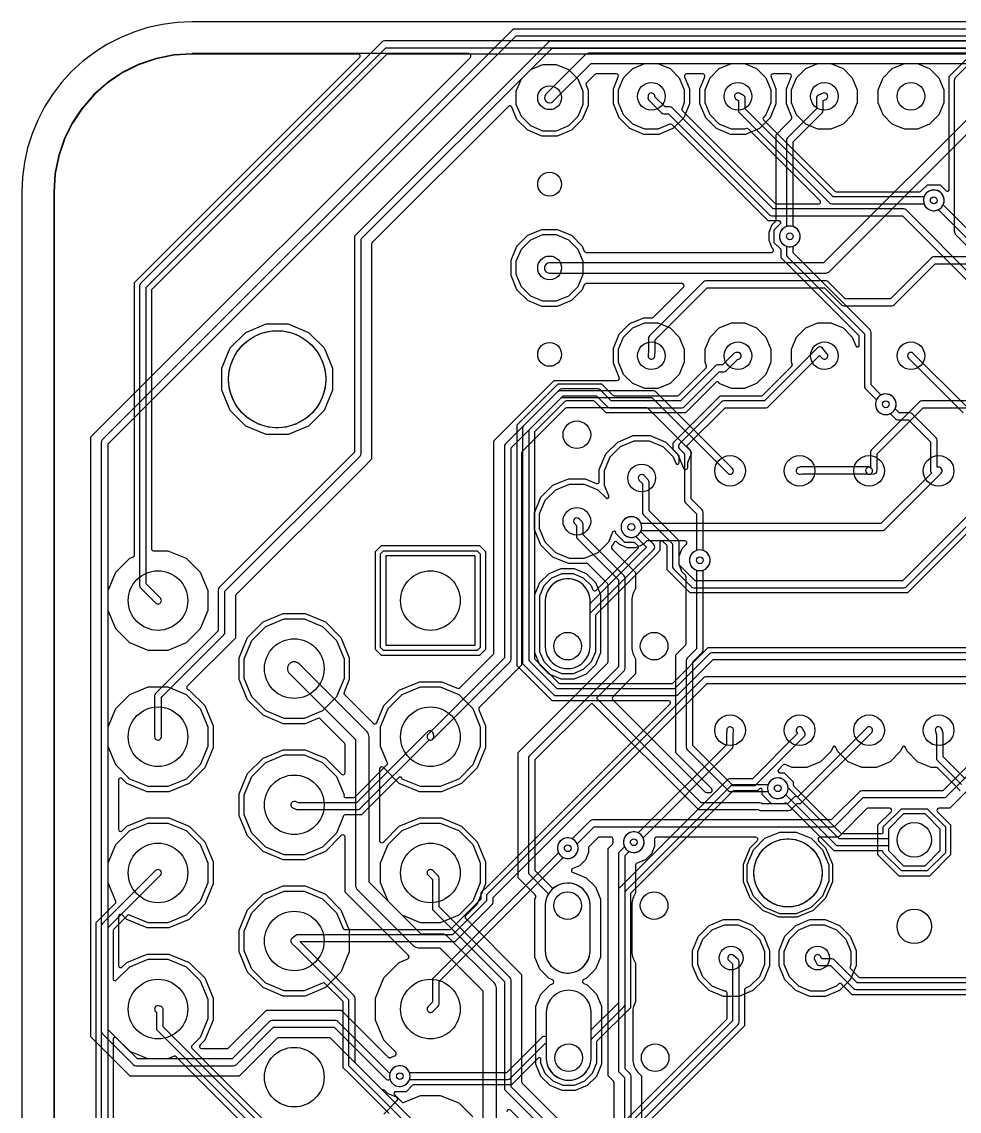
# Model space of a CAD drawing. Header units: millimetres. Extents: x 0 to 70, y 0 to 50.
# Drawn here: x 0 to 27.53, y 18 to 50 of the extents above; entities that cross this region are included whole.
import ezdxf

# ---------------------------------------------------------------- set-up
doc = ezdxf.new("R2010")
doc.units = ezdxf.units.MM

msp = doc.modelspace()

# ---------------------------------------------------------------- linework, layer by layer
at = {"layer": '16_copper'}
for points in [[(28.016, 49.436), (10.653, 49.436, 0.198912), (10.582, 49.407), (3.486, 42.311, 0.198912), (3.457, 42.241), (3.457, 33.445, 0.198912), (3.486, 33.374), (3.805, 33.055), (3.929, 32.93, 1), (4.071, 33.07), (3.948, 33.196, 0.002005), (3.947, 33.196), (3.657, 33.486), (3.657, 42.199), (10.694, 49.236), (27.974, 49.236)], [(27.763, 49.051), (10.745, 49.051, 0.198912), (10.709, 49.036), (3.824, 42.151, 0.198912), (3.81, 42.115), (3.81, 34.516, 0.414214), (3.86, 34.465), (4.291, 34.465), (4.83, 34.242), (5.242, 33.83), (5.465, 33.291), (5.465, 32.709), (5.242, 32.17), (4.83, 31.758), (4.291, 31.535), (3.709, 31.535), (3.17, 31.758), (2.758, 32.17), (2.535, 32.709), (2.535, 33.291), (2.758, 33.83), (3.17, 34.242), (3.273, 34.285, 0.303348), (3.305, 34.332), (3.305, 42.345), (9.924, 48.964, 0.668179), (9.888, 49.051), (5, 49.051, 0.016361), (4.997, 49.051), (4.475, 49.016, 0.032732), (4.468, 49.016), (3.955, 48.914, 0.03274), (3.948, 48.912), (3.453, 48.744, 0.032739), (3.447, 48.741), (2.978, 48.51, 0.032736), (2.972, 48.506), (2.537, 48.216, 0.032733), (2.531, 48.212), (2.138, 47.867, 0.032746), (2.133, 47.862), (1.788, 47.469, 0.032733), (1.784, 47.463), (1.494, 47.028, 0.032736), (1.49, 47.022), (1.259, 46.553, 0.032739), (1.256, 46.547), (1.088, 46.052, 0.03274), (1.086, 46.045), (0.984, 45.532, 0.032732), (0.984, 45.525), (0.949, 45.003, 0.016361), (0.949, 45), (0.949, 5, 0.016361)], [(28.547, 35.767), (26.006, 33.226), (19.63, 33.226), (18.953, 33.902), (18.953, 34.586, 0.198912), (18.939, 34.622), (18.828, 34.732, 0.668179), (18.741, 34.696), (18.741, 34.466), (18.579, 34.304), (16.858, 32.583, 0.198912), (16.843, 32.547), (16.843, 31.498), (16.719, 31.2), (16.49, 30.971), (16.192, 30.847), (15.868, 30.847), (15.57, 30.971), (15.341, 31.2), (15.217, 31.498), (15.217, 33.142), (15.341, 33.441), (15.57, 33.67), (15.868, 33.794), (16.192, 33.794), (16.49, 33.67), (16.719, 33.441), (16.773, 33.311, 0.534512), (16.856, 33.295), (18.096, 34.535, 0.414214), (18.096, 34.607), (18.015, 34.689, 0.198912), (17.979, 34.703), (17.712, 34.703), (17.445, 34.97, 0.953042), (17.348, 35.005), (17.226, 34.711), (16.919, 34.404), (16.517, 34.238), (16.083, 34.238), (15.681, 34.404), (15.374, 34.711), (15.208, 35.113), (15.208, 35.547), (15.374, 35.949), (15.681, 36.256), (16.083, 36.422), (16.517, 36.422), (16.919, 36.256), (17.159, 36.015, 0.820677), (17.242, 36.071), (17.113, 36.383), (17.113, 36.817), (17.279, 37.219), (17.586, 37.526), (17.988, 37.692), (18.422, 37.692), (18.824, 37.526), (19.131, 37.219), (19.208, 37.032, 0.820681), (19.306, 37.052), (19.306, 37.229, 0.198912), (19.291, 37.265), (19.13, 37.426), (19.13, 37.635), (20.511, 39.016), (21.723, 39.016, 0.198912), (21.759, 39.031), (22.616, 39.888, 0.303352), (22.627, 39.944), (22.605, 39.998), (22.605, 40.382), (22.752, 40.737), (23.023, 41.008), (23.378, 41.155), (23.762, 41.155), (24.117, 41.008), (24.388, 40.737), (24.494, 40.481, 0.820681), (24.592, 40.501), (24.592, 40.753, 0.198912), (24.577, 40.789), (22.301, 43.064), (22.301, 43.285, 0.198912), (22.286, 43.321), (22.098, 43.509), (22.098, 43.886), (22.275, 44.063, 0.668179), (22.239, 44.15), (21.92, 44.15), (19.09, 46.98, 0.303346), (19.035, 46.991), (18.682, 46.845), (18.298, 46.845), (17.943, 46.992), (17.672, 47.263), (17.525, 47.618), (17.525, 48.002), (17.672, 48.357), (17.943, 48.628), (18.298, 48.775), (18.682, 48.775), (19.037, 48.628), (19.308, 48.357), (19.455, 48.002), (19.455, 47.618), (19.384, 47.445, 0.303346), (19.395, 47.39), (22.115, 44.67, 0.198912), (22.151, 44.655), (23.407, 44.655, 0.668179), (23.443, 44.742), (21.329, 46.855, 0.303352), (21.274, 46.866), (21.222, 46.845), (20.838, 46.845), (20.483, 46.992), (20.212, 47.263), (20.065, 47.618), (20.065, 48.002), (20.212, 48.357), (20.483, 48.628), (20.838, 48.775), (21.222, 48.775), (21.577, 48.628), (21.848, 48.357), (21.995, 48.002), (21.995, 47.618), (21.848, 47.263), (21.778, 47.193, 0.414226), (21.778, 47.121), (23.877, 45.022, 0.198912), (23.913, 45.007), (26.369, 45.007, 0.198912), (26.405, 45.022), (26.594, 45.21), (26.971, 45.21), (27.146, 45.036, 0.668179), (27.232, 45.072), (27.232, 48.397), (27.799, 48.964, 0.668179)], [(28.082, 49.031), (27.429, 48.378, 0.198912), (27.385, 48.272), (27.385, 43.845, 0.198912), (27.429, 43.739), (30.932, 40.236)], [(28.06, 42.385), (25.972, 44.473, 0.198912), (25.901, 44.502), (22.066, 44.502), (19.1, 47.469, 0.198912), (19.03, 47.498), (18.895, 47.498), (18.594, 47.799), (18.588, 47.828), (18.581, 47.852, 0.722101), (18.392, 47.831), (18.39, 47.806, 0.323062), (18.43, 47.679), (18.783, 47.327, 0.198912), (18.853, 47.298), (18.988, 47.298), (21.954, 44.332, 0.198912), (22.025, 44.302), (25.86, 44.302), (27.919, 42.244)], [(10.786, 17.93), (9.601, 19.115), (9.439, 19.277), (9.439, 21.195, 0.198912), (9.424, 21.231), (8.899, 21.755, 0.34767), (8.832, 21.759), (8.291, 21.535), (7.709, 21.535), (7.17, 21.758), (6.758, 22.17), (6.535, 22.709), (6.535, 23.291), (6.758, 23.83), (7.17, 24.242), (7.709, 24.465), (8.291, 24.465), (8.83, 24.242), (9.242, 23.83), (9.434, 23.366, 0.303348), (9.481, 23.335), (12.561, 23.335, 0.198912), (12.597, 23.349), (13.476, 24.229, 0.198912), (13.491, 24.265), (13.491, 24.42), (13.654, 24.583), (19.038, 29.967, 0.668179), (19.002, 30.054), (15.577, 30.054), (14.548, 31.083), (14.548, 38.164), (15.753, 39.369), (17.02, 39.369), (17.357, 39.031, 0.198912), (17.393, 39.016), (19.256, 39.016, 0.198912), (19.292, 39.031), (20.098, 39.837, 0.303352), (20.109, 39.892), (20.065, 39.998), (20.065, 40.382), (20.212, 40.737), (20.483, 41.008), (20.838, 41.155), (21.222, 41.155), (21.577, 41.008), (21.848, 40.737), (21.995, 40.382), (21.995, 39.998), (21.848, 39.643), (21.577, 39.372), (21.222, 39.225), (20.838, 39.225), (20.483, 39.372, 0.649523), (20.379, 39.404), (19.649, 38.674), (19.487, 38.512), (17.163, 38.512), (16.826, 38.849, 0.198912), (16.79, 38.864), (15.984, 38.864, 0.198912), (15.948, 38.849), (15.068, 37.97, 0.198912), (15.053, 37.934), (15.053, 31.313, 0.198912), (15.068, 31.277), (15.771, 30.574, 0.198912), (15.807, 30.559), (19.08, 30.559, 0.198912), (19.116, 30.574), (20.158, 31.616), (30.774, 31.616, 0.198912)], [(30.901, 31.464), (20.263, 31.464, 0.198912), (20.192, 31.434), (19.164, 30.406), (15.723, 30.406), (14.901, 31.229), (14.901, 38.018), (15.899, 39.016), (16.874, 39.016), (17.197, 38.693, 0.198912), (17.268, 38.664), (19.382, 38.664, 0.198912), (19.453, 38.693), (20.481, 39.721), (20.615, 39.721, 0.198912), (20.686, 39.75), (21.019, 40.084), (21.055, 40.093), (21.079, 40.103, 0.821886), (21.018, 40.289), (21.005, 40.287, 0.28194), (20.897, 40.244), (20.574, 39.921), (20.439, 39.921, 0.198912), (20.368, 39.892), (19.341, 38.864), (17.309, 38.864), (16.986, 39.187, 0.198912), (16.915, 39.216), (15.858, 39.216, 0.198912), (15.787, 39.187), (14.73, 38.13, 0.198912), (14.701, 38.059), (14.701, 31.187, 0.198912), (14.73, 31.117), (15.611, 30.236, 0.198912), (15.682, 30.206), (19.206, 30.206), (19.213, 30.207, 0.180079), (19.277, 30.236), (20.304, 31.264), (30.901, 31.264, 0.951018)], [(29.56, 38.864), (26.43, 38.864, 0.198912), (26.359, 38.835), (24.95, 37.425, 0.198912), (24.92, 37.354), (24.92, 36.915, 0.914123), (24.832, 36.724), (24.855, 36.714, 0.097758), (24.894, 36.711), (25.032, 36.726, 0.381187), (25.12, 36.826), (25.12, 37.313), (26.471, 38.664), (29.602, 38.664, 0.198912)], [(28.944, 36.662), (25.86, 33.578), (19.776, 33.578), (19.306, 34.048), (19.306, 34.711, 0.198912), (19.277, 34.782), (18.425, 35.634), (18.425, 36.473, 0.191754), (18.397, 36.542), (18.278, 36.669, 1), (18.132, 36.531), (18.225, 36.434), (18.225, 35.592, 0.198912), (18.254, 35.522), (19.106, 34.67), (19.106, 34.007, 0.198912), (19.135, 33.936), (19.664, 33.407, 0.198912), (19.734, 33.378), (25.901, 33.378), (25.909, 33.379, 0.180079), (25.972, 33.407), (29.144, 36.579, 0.358853)], [(31.716, 30.759), (20.087, 30.759, 0.198912), (20.016, 30.73), (13.673, 24.386, 0.198912), (13.644, 24.316), (13.644, 24.181), (12.645, 23.182), (8.105, 23.182, 0.167355), (8.044, 23.161), (7.938, 23.079, 0.467449), (7.933, 22.925), (8.037, 22.833), (9.591, 21.279), (9.591, 19.382, 0.198912), (9.62, 19.311), (11.89, 17.042)], [(12.052, 17.162), (9.791, 19.423), (9.791, 21.32, 0.198912), (9.762, 21.391), (8.176, 22.977), (8.175, 22.978), (8.172, 22.981), (8.17, 22.982), (12.686, 22.982, 0.198912), (12.757, 23.011), (13.814, 24.069, 0.198912), (13.844, 24.139), (13.844, 24.274), (20.128, 30.559), (31.675, 30.559)], [(27.705, 27.763), (27.059, 28.41), (27.059, 29.073, 0.072559), (27.054, 29.102), (27.02, 29.219, 1), (26.828, 29.161), (26.859, 29.058), (26.859, 28.368, 0.198912), (26.888, 28.297), (27.593, 27.593, 0.198912)], [(27.559, 27.411), (27.396, 27.574), (26.887, 28.083, 0.198912), (26.851, 28.098), (26.706, 28.098), (26.305, 28.264), (25.998, 28.571), (25.95, 28.687, 0.668182), (25.856, 28.687), (25.808, 28.571), (25.501, 28.264), (25.1, 28.098), (24.665, 28.098), (24.264, 28.264), (23.957, 28.571), (23.909, 28.687, 0.668182), (23.815, 28.687), (23.767, 28.571), (23.46, 28.264), (23.058, 28.098), (22.624, 28.098), (22.418, 28.183, 0.303346), (22.362, 28.172), (22.219, 28.03, 0.668179), (22.255, 27.943), (22.39, 27.943), (22.657, 27.676), (22.657, 27.586, 0.198912), (22.672, 27.55), (24.053, 26.169, 0.198912), (24.089, 26.154), (25.245, 26.154, 0.414214), (25.296, 26.205), (25.296, 26.349), (25.831, 26.884), (26.589, 26.884), (27.124, 26.349), (27.124, 25.591), (26.589, 25.056), (25.831, 25.056), (25.296, 25.591, 0.454658), (25.245, 25.649), (23.859, 25.649), (22.469, 27.039, 0.177438), (22.437, 27.053), (22.432, 27.053, 0.172331), (22.39, 27.032), (22.012, 27.032), (21.746, 27.298), (21.746, 27.433, 0.668194), (21.659, 27.469), (21.601, 27.411), (20.917, 27.411, 0.198912), (20.881, 27.396), (17.887, 24.402, 0.198912), (17.872, 24.366), (17.872, 21.039), (16.888, 20.055, 0.198912), (16.873, 20.019), (16.873, 19.408), (16.749, 19.11), (16.52, 18.881), (16.222, 18.757), (15.898, 18.757), (15.6, 18.881), (15.371, 19.11), (15.247, 19.408), (15.247, 19.525, 0.668179), (15.16, 19.561), (14.377, 18.777), (11.514, 18.777, 0.198912), (11.478, 18.762), (11.289, 18.574), (10.979, 18.574, 0.668179), (10.943, 18.487), (11.159, 18.271, 0.303346), (11.214, 18.26), (11.709, 18.465), (12.291, 18.465), (12.83, 18.242), (13.242, 17.83)], [(2.183, 13.021), (2.183, 23.54), (2.75, 24.107, 0.303346), (2.761, 24.163), (2.535, 24.709), (2.535, 25.291), (2.758, 25.83), (3.17, 26.242), (3.709, 26.465), (4.291, 26.465), (4.83, 26.242), (5.242, 25.83), (5.465, 25.291), (5.465, 24.709), (5.242, 24.17), (4.83, 23.758), (4.291, 23.535), (3.709, 23.535), (3.163, 23.761, 0.303346), (3.107, 23.75), (2.702, 23.345, 0.198912), (2.687, 23.31), (2.687, 21.882, 0.668179), (2.774, 21.846), (3.17, 22.242), (3.709, 22.465), (4.291, 22.465), (4.83, 22.242), (5.242, 21.83), (5.465, 21.291), (5.465, 20.709), (5.242, 20.17), (4.996, 19.924, 0.414214), (4.996, 19.853), (9.428, 15.42, 0.198912)], [(50.995, 2.52), (13.182, 2.52), (2.535, 13.167), (2.535, 23.394), (4.071, 24.929, 1), (3.929, 25.071), (2.364, 23.506, 0.198912), (2.335, 23.435), (2.335, 13.125, 0.198912), (2.364, 13.055), (13.07, 2.349, 0.198912), (13.141, 2.32), (51.036, 2.32)], [(15.416, 15.42), (20.701, 20.705, 0.198912), (20.715, 20.741), (20.715, 21.471, 0.269677), (20.69, 21.515), (20.685, 21.517, 0.182561), (20.635, 21.522), (20.276, 21.671), (20.001, 21.946), (19.852, 22.305), (19.852, 22.695), (20.001, 23.054), (20.276, 23.329), (20.635, 23.478), (21.025, 23.478), (21.384, 23.329), (21.659, 23.054), (21.808, 22.695), (21.808, 22.305), (21.659, 21.946), (21.384, 21.671), (21.252, 21.616, 0.303348), (21.22, 21.569), (21.22, 20.511), (17.11, 16.4, 0.886162)], [(39.872, 21.42), (24.387, 21.42), (24.066, 21.741, 0.414214), (23.994, 21.741), (23.924, 21.671), (23.565, 21.522), (23.175, 21.522), (22.816, 21.671), (22.541, 21.946), (22.392, 22.305), (22.392, 22.695), (22.541, 23.054), (22.816, 23.329), (23.175, 23.478), (23.565, 23.478), (23.924, 23.329), (24.199, 23.054), (24.348, 22.695), (24.348, 22.305), (24.322, 22.243, 0.303346), (24.333, 22.188), (24.581, 21.94, 0.198912), (24.617, 21.925), (40.102, 21.925)], [(39.997, 21.773), (24.533, 21.773), (23.858, 22.448, 0.198912), (23.787, 22.477), (23.495, 22.477), (23.458, 22.547, 1), (23.282, 22.453), (23.346, 22.331, 0.278333), (23.435, 22.277), (23.746, 22.277), (24.421, 21.602, 0.198912), (24.492, 21.573), (39.956, 21.573)], [(9.234, 14.901), (4.533, 19.601, 0.303346), (4.478, 19.612), (4.291, 19.535), (3.709, 19.535), (3.17, 19.758), (2.774, 20.154, 0.668179), (2.687, 20.118), (2.687, 13.251, 0.198912)]]:
    msp.add_lwpolyline(points, format="xyb", dxfattribs=at)
for points in [[(15.305, 46.792), (14.946, 46.941), (14.671, 47.216), (14.522, 47.575), (14.522, 47.965), (14.671, 48.324), (14.946, 48.599), (15.305, 48.748), (15.695, 48.748), (16.054, 48.599), (16.329, 48.324), (16.478, 47.965), (16.478, 47.575), (16.329, 47.216), (16.054, 46.941), (15.695, 46.792)], [(23.378, 46.845), (23.023, 46.992), (22.752, 47.263), (22.605, 47.618), (22.605, 48.002), (22.752, 48.357), (23.023, 48.628), (23.378, 48.775), (23.762, 48.775), (24.117, 48.628), (24.388, 48.357), (24.535, 48.002), (24.535, 47.618), (24.388, 47.263), (24.117, 46.992), (23.762, 46.845)], [(25.918, 46.845), (25.563, 46.992), (25.292, 47.263), (25.145, 47.618), (25.145, 48.002), (25.292, 48.357), (25.563, 48.628), (25.918, 48.775), (26.302, 48.775), (26.657, 48.628), (26.928, 48.357), (27.075, 48.002), (27.075, 47.618), (26.928, 47.263), (26.657, 46.992), (26.302, 46.845)], [(15.305, 41.792), (14.946, 41.941), (14.671, 42.216), (14.522, 42.575), (14.522, 42.965), (14.671, 43.324), (14.946, 43.599), (15.305, 43.748), (15.695, 43.748), (16.054, 43.599), (16.329, 43.324), (16.478, 42.965), (16.478, 42.575), (16.329, 42.216), (16.054, 41.941), (15.695, 41.792)], [(7.177, 37.875), (6.58, 38.122), (6.122, 38.58), (5.875, 39.177), (5.875, 39.823), (6.122, 40.42), (6.58, 40.878), (7.177, 41.125), (7.823, 41.125), (8.42, 40.878), (8.878, 40.42), (9.125, 39.823), (9.125, 39.177), (8.878, 38.58), (8.42, 38.122), (7.823, 37.875)], [(18.298, 39.225), (17.943, 39.372), (17.672, 39.643), (17.525, 39.998), (17.525, 40.382), (17.672, 40.737), (17.943, 41.008), (18.298, 41.155), (18.682, 41.155), (19.037, 41.008), (19.308, 40.737), (19.455, 40.382), (19.455, 39.998), (19.308, 39.643), (19.037, 39.372), (18.682, 39.225)], [(10.624, 31.535), (10.535, 31.624), (10.535, 34.376), (10.624, 34.465), (13.376, 34.465), (13.465, 34.376), (13.465, 31.624), (13.376, 31.535)], [(13.312, 34.312), (10.688, 34.312), (10.688, 31.688), (13.312, 31.688)], [(7.709, 29.535), (7.17, 29.758), (6.758, 30.17), (6.535, 30.709), (6.535, 31.291), (6.758, 31.83), (7.17, 32.242), (7.709, 32.465), (8.291, 32.465), (8.83, 32.242), (9.242, 31.83), (9.465, 31.291), (9.465, 30.709), (9.242, 30.17), (8.83, 29.758), (8.291, 29.535)], [(3.709, 27.535), (3.17, 27.758), (2.758, 28.17), (2.535, 28.709), (2.535, 29.291), (2.758, 29.83), (3.17, 30.242), (3.709, 30.465), (4.291, 30.465), (4.83, 30.242), (5.242, 29.83), (5.465, 29.291), (5.465, 28.709), (5.242, 28.17), (4.83, 27.758), (4.291, 27.535)], [(11.709, 23.535), (11.17, 23.758), (10.758, 24.17), (10.535, 24.709), (10.535, 25.291), (10.758, 25.83), (11.17, 26.242), (11.709, 26.465), (12.291, 26.465), (12.83, 26.242), (13.242, 25.83), (13.465, 25.291), (13.465, 24.709), (13.242, 24.17), (12.83, 23.758), (12.291, 23.535)], [(22.261, 23.8), (21.82, 23.983), (21.483, 24.32), (21.3, 24.761), (21.3, 25.239), (21.483, 25.68), (21.82, 26.017), (22.261, 26.2), (22.739, 26.2), (23.18, 26.017), (23.517, 25.68), (23.7, 25.239), (23.7, 24.761), (23.517, 24.32), (23.18, 23.983), (22.739, 23.8)]]:
    msp.add_lwpolyline(points, close=True, dxfattribs=at)
for points in [[(26.853, 44.459, 1), (26.711, 45.051), (26.666, 45.036, 0.213686), (26.496, 44.855), (23.828, 44.855), (21.244, 47.439), (21.244, 47.75, 0.27883), (21.19, 47.839), (21.076, 47.899, 1), (20.984, 47.721), (21.044, 47.69), (21.044, 47.398, 0.198912), (21.073, 47.327), (23.716, 44.684, 0.198912), (23.787, 44.655), (26.496, 44.655), (26.501, 44.638), (26.523, 44.596), (26.551, 44.557), (26.585, 44.524), (26.623, 44.495), (26.666, 44.474), (26.711, 44.459), (26.759, 44.452), (26.806, 44.452)], [(25.444, 38.468, 1), (25.302, 39.06), (25.256, 39.045), (25.241, 39.037), (24.944, 39.334), (24.944, 40.878, 0.198912), (24.915, 40.949), (22.654, 43.21), (22.654, 43.411, 0.951018), (22.483, 43.993), (22.437, 43.979, 0.688872), (22.454, 43.411), (22.454, 43.169, 0.198912), (22.483, 43.098), (24.744, 40.837), (24.744, 39.293, 0.198912), (24.773, 39.222), (25.1, 38.896), (25.092, 38.88), (25.077, 38.835), (25.07, 38.788), (25.07, 38.74), (25.077, 38.693), (25.092, 38.648), (25.113, 38.605), (25.142, 38.566), (25.175, 38.533), (25.214, 38.505), (25.256, 38.483), (25.302, 38.468), (25.349, 38.461), (25.397, 38.461)], [(19.982, 33.887, 0.748417), (20.011, 34.469), (20.011, 35.592, 0.198912), (19.981, 35.663), (19.658, 35.986), (19.658, 37.354, 0.198912), (19.629, 37.425), (19.523, 37.531), (20.657, 38.664), (21.849, 38.664, 0.198912), (21.92, 38.693), (23.429, 40.202), (23.494, 40.125, 1), (23.646, 40.255), (23.511, 40.414, 0.438574), (23.364, 40.421), (21.807, 38.864), (20.615, 38.864, 0.198912), (20.545, 38.835), (19.311, 37.601, 0.414214), (19.311, 37.46), (19.458, 37.313), (19.458, 35.945, 0.198912), (19.487, 35.874), (19.811, 35.551), (19.811, 34.469), (19.794, 34.464), (19.752, 34.442), (19.713, 34.414), (19.679, 34.38), (19.651, 34.342), (19.63, 34.299), (19.615, 34.254), (19.607, 34.207), (19.607, 34.159), (19.615, 34.112), (19.63, 34.066), (19.651, 34.024), (19.679, 33.985), (19.713, 33.952), (19.752, 33.923), (19.794, 33.902), (19.84, 33.887), (19.887, 33.88), (19.934, 33.88)], [(16.127, 31.006, 0.357805), (16.69, 31.628), (16.69, 32.631), (18.56, 34.5, 0.414214), (18.56, 34.642), (18.174, 35.027, 0.951017), (17.642, 35.318), (17.62, 35.275, 0.688871), (18.033, 34.886), (18.348, 34.571), (16.69, 32.914, 0.977317), (15.376, 33.078), (15.37, 33.013), (15.37, 31.628), (15.376, 31.563), (15.389, 31.499), (15.407, 31.437), (15.432, 31.377), (15.463, 31.32), (15.499, 31.266), (15.54, 31.216), (15.586, 31.17), (15.636, 31.129), (15.69, 31.093), (15.747, 31.062), (15.807, 31.037), (15.869, 31.019), (15.933, 31.006), (15.998, 31), (16.062, 31)], [(7.709, 25.535), (7.17, 25.758), (6.758, 26.17), (6.535, 26.709), (6.535, 27.291), (6.758, 27.83), (7.17, 28.242), (7.709, 28.465), (8.291, 28.465), (8.83, 28.242), (9.242, 27.83), (9.465, 27.291, 0.578603), (9.516, 27.211), (9.742, 27.211, 0.198912), (9.778, 27.226), (10.723, 28.172, 0.303346), (10.735, 28.227), (10.535, 28.709), (10.535, 29.291), (10.758, 29.83), (11.17, 30.242), (11.709, 30.465), (12.291, 30.465), (12.83, 30.242), (13.242, 29.83), (13.465, 29.291), (13.465, 28.709), (13.242, 28.17), (12.83, 27.758), (12.291, 27.535), (11.709, 27.535), (11.17, 27.758, 0.67525), (11.061, 27.795), (9.972, 26.706), (9.498, 26.706, 0.303348), (9.451, 26.675), (9.242, 26.17), (8.83, 25.758), (8.291, 25.535)], [(9.874, 26.86, 0.180079), (9.938, 26.888), (11.959, 28.909, 0.626519), (12.097, 29.024), (12.079, 29.097, 0.582324), (11.911, 29.144), (9.826, 27.059), (8.124, 27.059), (8.037, 27.093, 1), (7.963, 26.907), (8.069, 26.866, 0.094003), (8.105, 26.859), (9.867, 26.859)], [(11.172, 18.734, 0.255116), (11.387, 18.93), (14.272, 18.93, 0.198912), (14.343, 18.959), (15.371, 19.987), (15.4, 19.987), (15.4, 19.538, 0.952079), (16.72, 19.538), (16.72, 20.103), (17.691, 21.073, 0.198912), (17.72, 21.144), (17.72, 24.45), (20.833, 27.563), (21.496, 27.563, 0.198912), (21.567, 27.593), (22.977, 29.002, 0.334428), (22.993, 29.121), (22.929, 29.238, 1), (22.754, 29.142), (22.782, 29.09), (21.455, 27.763), (20.792, 27.763, 0.198912), (20.721, 27.734), (17.549, 24.563, 0.198912), (17.52, 24.492), (17.52, 21.185), (16.72, 20.386), (16.72, 20.923, 0.952079), (15.4, 20.923), (15.4, 20.187, 0.364311), (15.259, 20.158), (14.231, 19.13), (11.387, 19.13), (11.382, 19.146), (11.36, 19.189), (11.332, 19.227), (11.298, 19.261), (11.26, 19.289), (11.217, 19.311), (11.172, 19.325), (11.124, 19.333), (11.077, 19.333), (11.03, 19.325), (10.984, 19.311), (10.942, 19.289), (10.903, 19.261), (10.869, 19.227), (10.841, 19.189), (10.82, 19.146), (10.805, 19.101), (10.797, 19.053), (10.797, 19.006), (10.805, 18.959), (10.82, 18.913), (10.841, 18.871), (10.869, 18.832), (10.903, 18.798), (10.942, 18.77), (10.984, 18.749), (11.03, 18.734), (11.077, 18.726), (11.124, 18.726)], [(18.043, 25.606, 0.478302), (18.246, 26.033), (20.862, 28.65, 0.198912), (20.892, 28.721), (20.892, 29.069), (20.9, 29.183, 1), (20.7, 29.197), (20.692, 29.08, 0.017923), (20.692, 29.073), (20.692, 28.762), (18.104, 26.175), (18.089, 26.182), (18.043, 26.197), (17.996, 26.205), (17.949, 26.205), (17.901, 26.197), (17.856, 26.182), (17.813, 26.161), (17.775, 26.133), (17.741, 26.099), (17.713, 26.06), (17.691, 26.018), (17.677, 25.972), (17.669, 25.925), (17.669, 25.878), (17.677, 25.83), (17.691, 25.785), (17.713, 25.742), (17.741, 25.704), (17.775, 25.67), (17.813, 25.642), (17.856, 25.62), (17.901, 25.606), (17.949, 25.598), (17.996, 25.598)], [(26.972, 25.654), (26.972, 26.286), (26.526, 26.732), (25.894, 26.732), (25.448, 26.286), (25.448, 26.001), (24.005, 26.001), (22.504, 27.502, 0.938876), (21.898, 27.511), (21.898, 27.463, 0.669057), (22.433, 27.29), (23.892, 25.831, 0.198912), (23.963, 25.801), (25.448, 25.801), (25.448, 25.654), (25.894, 25.208), (26.526, 25.208)], [(12.014, 20.901, 0.161366), (12.071, 20.929), (12.229, 21.087, 0.198912), (12.258, 21.158), (12.258, 21.807), (15.902, 25.452, 0.951017), (16.193, 25.985), (16.151, 26.006, 0.688871), (15.761, 25.593), (12.087, 21.92, 0.198912), (12.058, 21.849), (12.058, 21.199), (11.929, 21.071), (11.914, 21.051), (11.904, 21.028), (11.9, 21.003), (11.902, 20.979), (11.911, 20.955), (11.925, 20.934), (11.943, 20.918), (11.965, 20.906), (11.99, 20.901)], [(16.127, 22.065, 0.357805), (16.69, 22.687), (16.69, 24.072, 0.952079), (15.37, 24.072), (15.37, 22.687), (15.376, 22.622), (15.389, 22.559), (15.407, 22.496), (15.432, 22.437), (15.463, 22.379), (15.499, 22.325), (15.54, 22.275), (15.586, 22.229), (15.636, 22.188), (15.69, 22.152), (15.747, 22.121), (15.807, 22.097), (15.869, 22.078), (15.933, 22.065), (15.998, 22.059), (16.062, 22.059)], [(15.513, 15.054, 0.180079), (15.576, 15.082), (21.039, 20.545, 0.198912), (21.068, 20.615), (21.068, 22.377, 0.214116), (21.034, 22.452), (20.896, 22.575, 1), (20.764, 22.425), (20.868, 22.333), (20.868, 20.657), (15.464, 15.253), (9.38, 15.253), (4.153, 20.481), (4.153, 20.968, 0.415188), (4.052, 21.085), (4.029, 21.096, 0.722107), (3.919, 20.941), (3.936, 20.923, 0.035324), (3.953, 20.912), (3.953, 20.439, 0.198912), (3.982, 20.368), (9.268, 15.082, 0.198912), (9.339, 15.053), (15.506, 15.053)]]:
    msp.add_lwpolyline(points, format="xyb", close=True, dxfattribs=at)
at = {"layer": '1_copper'}
for points in [[(35.416, 49.788), (14.479, 49.788, 0.198912), (14.408, 49.759), (2.364, 37.716, 0.198912), (2.335, 37.645), (2.335, 20.352, 0.198912), (2.364, 20.281), (3.281, 19.364, 0.198912), (3.352, 19.335), (6.22, 19.335, 0.198912), (6.291, 19.364), (7.391, 20.465), (9.171, 20.465), (10.677, 18.959, 0.356378), (10.814, 18.93), (10.82, 18.913), (10.841, 18.871), (10.869, 18.832), (10.903, 18.798), (10.942, 18.77), (10.984, 18.749), (11.03, 18.734), (11.077, 18.726), (11.124, 18.726), (11.172, 18.734, 1), (11.03, 19.325), (10.984, 19.311, 0.198914), (10.82, 19.146), (10.814, 19.13), (10.79, 19.13), (9.284, 20.636, 0.198912), (9.213, 20.665), (7.35, 20.665, 0.198912), (7.279, 20.636), (6.179, 19.535), (3.393, 19.535), (2.535, 20.393), (2.535, 37.603), (14.52, 49.588), (35.375, 49.588)], [(33.719, 49.428), (15.533, 49.428, 0.198912), (15.463, 49.398), (9.796, 43.732, 0.198912), (9.767, 43.662), (9.767, 37.358), (5.796, 33.387, 0.198912), (5.767, 33.316), (5.767, 32.108), (3.929, 30.271, 0.198912), (3.9, 30.2), (3.9, 29), (3.903, 28.975), (3.912, 28.952), (3.927, 28.932), (3.946, 28.916), (3.969, 28.905), (3.993, 28.9), (4.018, 28.902, 0.362324), (4.1, 29), (4.1, 30.159), (5.938, 31.996, 0.198912), (5.967, 32.067), (5.967, 33.275), (9.938, 37.245, 0.198912), (9.967, 37.316), (9.967, 43.62), (15.575, 49.228), (33.677, 49.228)], [(10.629, 17.916), (11.026, 18.313, 0.55453), (10.98, 18.422), (10.756, 18.514), (10.664, 18.606, 0.198912), (10.619, 18.625), (10.581, 18.625), (9.064, 20.142, 0.198912), (9.019, 20.16), (7.544, 20.16, 0.198912), (7.499, 20.142), (6.388, 19.03), (3.184, 19.03), (2.03, 20.184), (2.03, 37.813), (13.173, 48.955, 0.668179), (13.128, 49.064), (5, 49.064, 0.016364), (4.996, 49.063), (4.474, 49.029, 0.032732), (4.466, 49.028), (3.952, 48.926, 0.032743), (3.944, 48.924), (3.449, 48.756, 0.032733), (3.441, 48.752), (2.972, 48.521, 0.032739), (2.965, 48.517), (2.53, 48.226, 0.032739), (2.523, 48.221), (2.13, 47.876, 0.032729), (2.124, 47.87), (1.779, 47.477, 0.032739), (1.774, 47.47), (1.483, 47.035, 0.032739), (1.479, 47.028), (1.248, 46.559, 0.032733), (1.244, 46.551), (1.076, 46.056, 0.032743), (1.074, 46.048), (0.972, 45.534, 0.032732), (0.971, 45.526), (0.937, 45.004, 0.016364), (0.936, 45), (0.936, 5, 0.016364)], [(32.839, 43.093), (26.782, 43.093, 0.198912), (26.712, 43.064), (25.508, 41.859), (24.181, 41.859), (23.682, 42.359, 0.198912), (23.611, 42.388), (20.087, 42.388, 0.198912), (20.016, 42.359), (18.43, 40.773, 0.198912), (18.401, 40.702), (18.401, 40.353), (18.39, 40.197), (18.392, 40.172), (18.399, 40.148), (18.412, 40.127), (18.43, 40.11), (18.452, 40.097), (18.476, 40.091), (18.501, 40.091), (18.525, 40.096, 0.293052), (18.59, 40.183), (18.601, 40.343, 0.017187), (18.601, 40.35), (18.601, 40.661), (20.128, 42.188), (23.569, 42.188), (24.069, 41.689, 0.198912), (24.139, 41.659), (25.549, 41.659, 0.198912), (25.62, 41.689), (26.824, 42.893), (32.839, 42.893, 0.951018)], [(27.754, 38.688), (26.181, 40.261, 1), (26.039, 40.119), (27.641, 38.517, 0.198912)], [(17.391, 16.487), (17.391, 18.836, 0.198912), (17.373, 18.881), (17.215, 19.038), (17.215, 25.717), (17.346, 25.847, 0.198912), (17.364, 25.892), (17.364, 25.989, 0.414214), (17.301, 26.052), (16.96, 26.052, 0.198912), (16.915, 26.034), (16.661, 25.779, 0.198912), (16.642, 25.734), (16.642, 25.604), (16.55, 25.381), (16.379, 25.21), (16.18, 25.127, 0.077949), (16.158, 25.111), (16.153, 25.106, 0.346683), (16.156, 25.027), (16.161, 25.023, 0.206178), (16.222, 25.005), (16.577, 24.858), (16.848, 24.587), (16.995, 24.232), (16.995, 22.527), (16.848, 22.172), (16.577, 21.901), (16.502, 21.87, 0.66818), (16.502, 21.753), (16.607, 21.709), (16.878, 21.438), (17.025, 21.083), (17.025, 19.378), (16.878, 19.023), (16.607, 18.752), (16.252, 18.605), (15.868, 18.605), (15.513, 18.752), (15.242, 19.023), (15.095, 19.378), (15.095, 21.083), (15.242, 21.438), (15.513, 21.709), (15.588, 21.74, 0.66818), (15.588, 21.857), (15.483, 21.901), (15.212, 22.172), (15.065, 22.527), (15.065, 24.232, 0.513539), (15.072, 24.353), (14.828, 24.597), (14.828, 24.597), (14.572, 24.853), (14.572, 28.536), (17.197, 31.16, 0.198912), (17.215, 31.205), (17.215, 33.46, 0.198912), (17.197, 33.505), (16.626, 34.076, 0.278023), (16.548, 34.085), (16.052, 34.085), (15.595, 34.275), (15.245, 34.625), (15.055, 35.082), (15.055, 35.578), (15.245, 36.035), (15.595, 36.385), (16.052, 36.575), (16.548, 36.575), (16.873, 36.44, 0.534511), (16.96, 36.499), (16.96, 36.848), (17.15, 37.305), (17.5, 37.655), (17.957, 37.845), (18.453, 37.845), (18.91, 37.655), (19.26, 37.305), (19.433, 36.887, 0.820679), (19.555, 36.911), (19.555, 37.058), (19.664, 37.319, 0.303346), (19.65, 37.388), (18.399, 38.639, 0.198912), (18.354, 38.657), (16, 38.657, 0.198912), (15.955, 38.639), (14.696, 37.379, 0.198912), (14.677, 37.334), (14.677, 31.105), (13.436, 29.863, 0.303346), (13.422, 29.794), (13.617, 29.322), (13.617, 28.678), (13.371, 28.084), (12.916, 27.629), (12.322, 27.383), (11.678, 27.383), (11.084, 27.629), (10.629, 28.084, 0.656415), (10.505, 28.064), (10.505, 25.936, 0.656415), (10.629, 25.916), (11.084, 26.371), (11.678, 26.617), (12.322, 26.617), (12.916, 26.371), (13.371, 25.916), (13.617, 25.322), (13.617, 24.678), (13.371, 24.084), (13.035, 23.748, 0.414438), (13.035, 23.658), (14.677, 22.016), (14.677, 18.871, 0.198912), (14.696, 18.826), (17.037, 16.485, 0.198912)], [(13.936, 14.357), (13.936, 21.619, 0.198912), (13.877, 21.76), (12.496, 23.141, 0.198912), (12.355, 23.2), (11.728, 23.2), (10.2, 24.728), (10.2, 29, 0.198912), (10.141, 29.141), (8.141, 31.141, 1), (7.859, 30.859), (9.8, 28.917), (9.8, 24.645, 0.198912), (9.859, 24.504), (11.504, 22.859, 0.198912), (11.645, 22.8), (12.272, 22.8), (13.536, 21.536), (13.536, 14.274, 0.198912)], [(28.894, 29.261), (27.045, 27.411), (24.668, 27.411, 0.198912), (24.597, 27.382), (23.773, 26.557), (16.766, 26.557, 0.198912), (16.695, 26.528), (16.166, 25.998), (16.151, 26.006), (16.105, 26.021), (16.058, 26.028), (16.01, 26.028), (15.963, 26.021), (15.918, 26.006), (15.875, 25.985), (15.837, 25.956), (15.803, 25.923), (15.775, 25.884), (15.753, 25.842), (15.738, 25.796), (15.731, 25.749), (15.731, 25.701), (15.738, 25.654), (15.753, 25.609), (15.775, 25.566), (15.803, 25.528), (15.837, 25.494), (15.875, 25.466), (15.918, 25.444), (15.963, 25.429), (16.01, 25.422), (16.058, 25.422), (16.105, 25.429, 0.478302), (16.307, 25.857), (16.807, 26.357), (23.814, 26.357, 0.198912), (23.885, 26.386), (24.709, 27.211), (27.086, 27.211, 0.198912), (27.157, 27.24), (29.036, 29.119, 1)], [(28.387, 28.04), (27.254, 26.906), (26.936, 26.906, 0.668179), (26.891, 26.798), (27.277, 26.412), (27.277, 25.528), (26.652, 24.903), (25.768, 24.903), (25.143, 25.528), (25.143, 26.412), (25.529, 26.798, 0.668179), (25.484, 26.906), (24.862, 26.906, 0.198912), (24.817, 26.888), (23.982, 26.052), (23.446, 26.052, 0.668191), (23.401, 25.944), (23.606, 25.739), (23.805, 25.26), (23.805, 24.74), (23.606, 24.261), (23.239, 23.894), (22.76, 23.695), (22.24, 23.695), (21.761, 23.894), (21.394, 24.261), (21.195, 24.74), (21.195, 25.26), (21.394, 25.739), (21.599, 25.944, 0.668191), (21.554, 26.052), (18.644, 26.052, 0.414214), (18.58, 25.989), (18.58, 25.78), (18.488, 25.557), (18.317, 25.386), (18.093, 25.293, 0.437624), (18.025, 25.23), (18.025, 24.413, 0.138523), (17.91, 24.072), (17.91, 22.687, 0.138523), (18.025, 22.346), (18.025, 21.216, 0.116769), (17.94, 20.923), (17.94, 19.538, 0.221926), (18.201, 19.043), (18.201, 13.938, 0.198912)], [(17.896, 13.785), (17.896, 19.03, 0.198912), (17.867, 19.1), (17.72, 19.247), (17.72, 25.508), (17.841, 25.628, 0.951017), (18.131, 26.161), (18.089, 26.182, 0.688871), (17.699, 25.77), (17.549, 25.62, 0.198912), (17.52, 25.549), (17.52, 19.206, 0.198912), (17.549, 19.135), (17.696, 18.988), (17.696, 13.744, 0.198912)], [(16.96, 16.131), (14.372, 18.719), (14.372, 21.849, 0.198912), (14.343, 21.92), (12.258, 24.005), (12.258, 24.844, 0.200567), (12.228, 24.915), (12.07, 25.071, 1), (11.93, 24.929), (12.058, 24.802), (12.058, 23.963, 0.198912), (12.087, 23.892), (14.172, 21.807), (14.172, 18.677, 0.198912), (14.201, 18.606), (16.818, 15.99)], [(16.465, 15.912), (14.349, 18.028, 0.668179), (14.241, 17.983)]]:
    msp.add_lwpolyline(points, format="xyb", dxfattribs=at)
for points in [[(30.175, 49.036, 0.186674), (30.075, 49.075), (16.655, 49.075, 0.198912), (16.549, 49.031), (15.394, 47.876, 1), (15.606, 47.664), (16.717, 48.775), (30.013, 48.775), (34.695, 44.093), (34.695, 35.52, 0.044517), (34.675, 35.495), (34.661, 35.468, 0.702853), (34.872, 35.282), (34.906, 35.307, 0.30603), (34.995, 35.458), (34.995, 44.155, 0.198912), (34.951, 44.261), (30.181, 49.031)], [(10.813, 19.572, 0.06901), (10.83, 19.576), (10.959, 19.629, 0.534512), (10.98, 19.733), (10.629, 20.084), (10.383, 20.678), (10.383, 21.322), (10.629, 21.916), (11.084, 22.371), (11.333, 22.474, 0.534512), (11.354, 22.578), (9.495, 24.436), (9.495, 26.064, 0.656407), (9.371, 26.084), (8.916, 25.629), (8.322, 25.383), (7.678, 25.383), (7.084, 25.629), (6.629, 26.084), (6.383, 26.678), (6.383, 27.322), (6.629, 27.916), (7.084, 28.371), (7.678, 28.617), (8.322, 28.617), (8.916, 28.371), (9.371, 27.916, 0.656407), (9.495, 27.936), (9.495, 28.765, 0.198912), (9.477, 28.81), (8.763, 29.523, 0.303346), (8.694, 29.537), (8.322, 29.383), (7.678, 29.383), (7.084, 29.629), (6.629, 30.084), (6.383, 30.678), (6.383, 31.322), (6.629, 31.916), (7.084, 32.371), (7.678, 32.617), (8.322, 32.617), (8.916, 32.371), (9.371, 31.916), (9.617, 31.322), (9.617, 30.678), (9.463, 30.306, 0.303346), (9.477, 30.237), (10.19, 29.523), (10.318, 29.396, 0.534523), (10.422, 29.416), (10.629, 29.916), (11.084, 30.371), (11.678, 30.617), (12.322, 30.617), (12.794, 30.422, 0.303346), (12.863, 30.436), (13.849, 31.421, 0.198912), (13.867, 31.466), (13.867, 37.696), (15.638, 39.467), (17.485, 39.467, 0.534511), (17.543, 39.555), (17.372, 39.968), (17.372, 40.412), (17.543, 40.823), (17.857, 41.137), (18.268, 41.308), (18.508, 41.308, 0.198912), (18.553, 41.326), (19.433, 42.207, 0.668179), (19.388, 42.315), (16.577, 42.315, 0.303347), (16.519, 42.276), (16.458, 42.13), (16.14, 41.812), (15.725, 41.64), (15.275, 41.64), (14.86, 41.812), (14.542, 42.13), (14.37, 42.545), (14.37, 42.995), (14.542, 43.41), (14.86, 43.728), (15.275, 43.9), (15.725, 43.9), (16.14, 43.728), (16.458, 43.41), (16.519, 43.264, 0.303347), (16.577, 43.225), (22.013, 43.225, 0.509324), (22.074, 43.308), (22.071, 43.312, 0.162723), (22.038, 43.353), (21.946, 43.577), (21.946, 43.819), (22.038, 44.042), (22.13, 44.134, 0.198912), (22.149, 44.179), (22.149, 46.684), (22.405, 46.94), (22.405, 46.94), (22.598, 47.134, 0.303356), (22.612, 47.203), (22.452, 47.588), (22.452, 48.032), (22.598, 48.383, 0.534511), (22.539, 48.47), (22.061, 48.47, 0.534511), (22.002, 48.383), (22.148, 48.032), (22.148, 47.588), (21.977, 47.177), (21.663, 46.863), (21.252, 46.692), (20.808, 46.692), (20.397, 46.863), (20.083, 47.177), (19.912, 47.588), (19.912, 48.032), (20.058, 48.383, 0.534511), (19.999, 48.47), (19.521, 48.47, 0.534511), (19.462, 48.383), (19.608, 48.032), (19.608, 47.588), (19.437, 47.177), (19.123, 46.863), (18.712, 46.692), (18.268, 46.692), (17.857, 46.863), (17.543, 47.177), (17.372, 47.588), (17.372, 48.032), (17.518, 48.383, 0.534511), (17.459, 48.47), (16.87, 48.47, 0.198912), (16.825, 48.452), (16.583, 48.21, 0.303346), (16.57, 48.141), (16.63, 47.995), (16.63, 47.545), (16.458, 47.13), (16.14, 46.812), (15.725, 46.64), (15.275, 46.64), (14.86, 46.812), (14.542, 47.13), (14.392, 47.49, 0.534512), (14.289, 47.511), (10.291, 43.513, 0.198912), (10.272, 43.468), (10.272, 37.149), (10.016, 36.893), (10.016, 36.893), (6.29, 33.167, 0.198912), (6.272, 33.122), (6.272, 31.899), (4.861, 30.489, 0.437111), (4.865, 30.396), (4.871, 30.392, 0.149397), (4.916, 30.371), (5.371, 29.916), (5.617, 29.322), (5.617, 28.678), (5.371, 28.084), (4.916, 27.629), (4.322, 27.383), (3.678, 27.383), (3.084, 27.629), (2.948, 27.764, 0.668191), (2.84, 27.72), (2.84, 26.28, 0.668191), (2.948, 26.236), (3.084, 26.371), (3.678, 26.617), (4.322, 26.617), (4.916, 26.371), (5.371, 25.916), (5.617, 25.322), (5.617, 24.678), (5.371, 24.084), (4.916, 23.629), (4.322, 23.383), (3.678, 23.383), (3.084, 23.629), (2.948, 23.764, 0.668191), (2.84, 23.72), (2.84, 22.28, 0.668191), (2.948, 22.236), (3.084, 22.371), (3.678, 22.617), (4.322, 22.617), (4.916, 22.371), (5.371, 21.916), (5.617, 21.322), (5.617, 20.678), (5.371, 20.084), (5.236, 19.948, 0.668191), (5.28, 19.84), (6.026, 19.84, 0.198912), (6.071, 19.858), (7.182, 20.97), (9.381, 20.97), (9.636, 20.714), (10.761, 19.589), (10.767, 19.585), (10.773, 19.58), (10.775, 19.579), (10.777, 19.578), (10.784, 19.575), (10.791, 19.573), (10.793, 19.572), (10.796, 19.572), (10.803, 19.572), (10.811, 19.571)], [(23.617, 42.621, 0.186659), (23.716, 42.664), (28.756, 47.704, 1), (28.544, 47.916), (23.548, 42.92), (15.5, 42.92, 0.86781), (15.458, 42.626), (15.5, 42.62), (23.61, 42.62)], [(22.625, 43.402, 0.748417), (22.654, 43.984), (22.654, 46.475), (23.505, 47.327, 0.198912), (23.535, 47.398), (23.535, 47.685), (23.61, 47.719, 1), (23.53, 47.901), (23.394, 47.842, 0.297027), (23.335, 47.75), (23.335, 47.439), (22.483, 46.588, 0.198912), (22.454, 46.517), (22.454, 43.984), (22.437, 43.979), (22.395, 43.957), (22.356, 43.929), (22.322, 43.895), (22.294, 43.857), (22.273, 43.814), (22.258, 43.769), (22.25, 43.721), (22.25, 43.674), (22.258, 43.627), (22.273, 43.581), (22.294, 43.539), (22.322, 43.5), (22.356, 43.466), (22.395, 43.438), (22.437, 43.417), (22.483, 43.402), (22.53, 43.394), (22.577, 43.394)], [(33.901, 43.402, 1), (33.759, 43.993), (33.714, 43.979, 0.213686), (33.544, 43.798), (27.881, 43.798), (27.056, 44.623, 0.951017), (26.523, 44.914), (26.501, 44.871, 0.688871), (26.914, 44.482), (27.769, 43.627, 0.198912), (27.84, 43.598), (33.544, 43.598), (33.549, 43.581), (33.571, 43.539), (33.599, 43.5), (33.633, 43.466), (33.671, 43.438), (33.714, 43.417), (33.759, 43.402), (33.807, 43.394), (33.854, 43.394)], [(12.014, 28.901, 0.161366), (12.071, 28.929), (14.343, 31.201, 0.198912), (14.372, 31.272), (14.372, 37.487), (15.848, 38.962), (18.506, 38.962), (20.729, 36.739, 1), (20.871, 36.881), (18.619, 39.133, 0.198912), (18.548, 39.162), (15.806, 39.162, 0.198912), (15.735, 39.133), (14.201, 37.599, 0.198912), (14.172, 37.528), (14.172, 31.314), (11.929, 29.071), (11.914, 29.051), (11.904, 29.028), (11.9, 29.003), (11.902, 28.979), (11.911, 28.955), (11.925, 28.934), (11.943, 28.918), (11.965, 28.906), (11.99, 28.901)], [(17.972, 34.863, 0.255116), (18.187, 35.059), (25.273, 35.059, 0.198912), (25.343, 35.088), (26.994, 36.739, 0.812942), (26.882, 36.915), (26.882, 37.707, 0.198912), (26.853, 37.778), (26.148, 38.482, 0.198912), (26.078, 38.512), (25.767, 38.512), (25.646, 38.632, 0.951017), (25.113, 38.923), (25.092, 38.88, 0.688871), (25.505, 38.491), (25.654, 38.341, 0.198912), (25.725, 38.312), (26.036, 38.312), (26.682, 37.665), (26.682, 36.826, 0.228197), (26.72, 36.748), (25.231, 35.259), (18.187, 35.259), (18.182, 35.275), (18.16, 35.318), (18.132, 35.357), (18.099, 35.39), (18.06, 35.418), (18.017, 35.44), (17.972, 35.455), (17.925, 35.462), (17.877, 35.462), (17.83, 35.455), (17.785, 35.44), (17.742, 35.418), (17.703, 35.39), (17.67, 35.357), (17.642, 35.318), (17.62, 35.275), (17.605, 35.23), (17.598, 35.183), (17.598, 35.135), (17.605, 35.088), (17.62, 35.043), (17.642, 35), (17.67, 34.961), (17.703, 34.928), (17.742, 34.9), (17.785, 34.878), (17.83, 34.863), (17.877, 34.856), (17.925, 34.856)], [(22.865, 36.713), (22.918, 36.726), (24.824, 36.726, 0.101225), (24.868, 36.711), (24.893, 36.711, 0.546721), (24.968, 36.861), (24.953, 36.881, 0.282386), (24.844, 36.926), (22.906, 36.926, 0.209815), (22.818, 36.907), (22.794, 36.898), (22.774, 36.884), (22.758, 36.865), (22.747, 36.842), (22.742, 36.818), (22.743, 36.793), (22.75, 36.769), (22.763, 36.748), (22.781, 36.73), (22.802, 36.718), (22.826, 36.711), (22.851, 36.71)], [(14.902, 28.433, 0.180113), (14.877, 28.368), (14.877, 25.02, 0.198912), (14.906, 24.95), (15.468, 24.388, 0.126987), (15.37, 24.072), (15.37, 22.687, 0.952079), (16.69, 22.687), (16.69, 24.072, 0.624645), (15.599, 24.54), (15.077, 25.062), (15.077, 28.327), (16.739, 29.989), (19.84, 26.888, 0.198912), (19.911, 26.859), (21.632, 26.859, 0.109387), (21.679, 26.834), (21.686, 26.833, 0.034924), (21.7, 26.832), (22.527, 26.832, 0.198912), (22.597, 26.861), (22.771, 27.035), (22.827, 27.035, 0.198912), (22.898, 27.064), (24.953, 29.119, 1), (24.812, 29.261), (22.786, 27.235, 0.335935), (22.659, 27.206), (22.485, 27.032), (21.74, 27.032, 0.189258), (21.673, 27.059), (19.952, 27.059), (16.88, 30.13), (17.691, 30.94, 0.198912), (17.72, 31.011), (17.72, 33.654, 0.198912), (17.691, 33.725), (16.487, 34.929), (16.487, 35.24, 0.193915), (16.459, 35.309), (16.372, 35.399, 1), (16.228, 35.261), (16.287, 35.2), (16.287, 34.888, 0.198912), (16.316, 34.817), (17.52, 33.613), (17.52, 31.053), (14.906, 28.439)], [(20.22, 27.364, 0.640203), (20.26, 27.472), (19.203, 28.528), (19.203, 31.405), (19.487, 31.689, 0.198912), (19.506, 31.734), (19.506, 33.701, 0.198912), (19.487, 33.746), (19.395, 33.838), (19.303, 34.062), (19.303, 34.304), (19.395, 34.527), (19.514, 34.646, 0.668191), (19.469, 34.754), (18.382, 34.754, 0.198912), (18.337, 34.736), (18.245, 34.644), (18.022, 34.551), (17.78, 34.551), (17.557, 34.644), (17.487, 34.713, 0.534512), (17.383, 34.693), (17.355, 34.625, 0.553841), (17.333, 34.513), (18.025, 33.822), (18.025, 33.354, 0.138523), (17.91, 33.013), (17.91, 31.628, 0.138523), (18.025, 31.287), (18.025, 30.844), (17.356, 30.175, 0.414438), (17.356, 30.085), (20.06, 27.382, 0.198912), (20.105, 27.363), (20.215, 27.363)], [(22.272, 27.191, 1), (22.13, 27.783), (22.085, 27.768, 0.213686), (21.915, 27.587), (20.858, 27.587), (19.708, 28.738), (19.708, 31.196), (19.981, 31.469, 0.198912), (20.011, 31.54), (20.011, 33.896, 0.951018), (19.84, 34.479), (19.794, 34.464, 0.688872), (19.811, 33.896), (19.811, 31.581), (19.537, 31.308, 0.198912), (19.508, 31.237), (19.508, 28.696, 0.198912), (19.537, 28.625), (20.746, 27.416, 0.198912), (20.817, 27.387), (21.915, 27.387), (21.92, 27.371), (21.942, 27.328), (21.97, 27.29), (22.004, 27.256), (22.042, 27.228), (22.085, 27.206), (22.13, 27.191), (22.177, 27.184), (22.225, 27.184)], [(16.127, 31.006, 0.357805), (16.69, 31.628), (16.69, 33.013, 0.952079), (15.37, 33.013), (15.37, 31.628), (15.376, 31.563), (15.389, 31.499), (15.407, 31.437), (15.432, 31.377), (15.463, 31.32), (15.499, 31.266), (15.54, 31.216), (15.586, 31.17), (15.636, 31.129), (15.69, 31.093), (15.747, 31.062), (15.807, 31.037), (15.869, 31.019), (15.933, 31.006), (15.998, 31), (16.062, 31)], [(16.157, 18.916, 0.357805), (16.72, 19.538), (16.72, 20.923, 0.952079), (15.4, 20.923), (15.4, 19.538), (15.406, 19.473), (15.419, 19.409), (15.437, 19.347), (15.462, 19.287), (15.493, 19.23), (15.529, 19.176), (15.57, 19.126), (15.616, 19.08), (15.666, 19.039), (15.72, 19.003), (15.777, 18.972), (15.837, 18.947), (15.899, 18.929), (15.963, 18.916), (16.028, 18.91), (16.092, 18.91)]]:
    msp.add_lwpolyline(points, format="xyb", close=True, dxfattribs=at)
for points in [[(10.561, 31.383), (10.383, 31.561), (10.383, 34.439), (10.561, 34.617), (13.439, 34.617), (13.617, 34.439), (13.617, 31.561), (13.439, 31.383)], [(13.312, 34.312), (10.688, 34.312), (10.688, 31.688), (13.312, 31.688)], [(15.838, 30.695), (15.483, 30.842), (15.212, 31.113), (15.065, 31.468), (15.065, 33.173), (15.212, 33.528), (15.483, 33.799), (15.838, 33.946), (16.222, 33.946), (16.577, 33.799), (16.848, 33.528), (16.995, 33.173), (16.995, 31.468), (16.848, 31.113), (16.577, 30.842), (16.222, 30.695)], [(26.972, 25.654), (26.972, 26.286), (26.526, 26.732), (25.894, 26.732), (25.448, 26.286), (25.448, 25.654), (25.894, 25.208), (26.526, 25.208)], [(7.678, 21.383), (7.084, 21.629), (6.629, 22.084), (6.383, 22.678), (6.383, 23.322), (6.629, 23.916), (7.084, 24.371), (7.678, 24.617), (8.322, 24.617), (8.916, 24.371), (9.371, 23.916), (9.617, 23.322), (9.617, 22.678), (9.371, 22.084), (8.916, 21.629), (8.322, 21.383)], [(20.605, 21.37), (20.19, 21.542), (19.872, 21.86), (19.7, 22.275), (19.7, 22.725), (19.872, 23.14), (20.19, 23.458), (20.605, 23.63), (21.055, 23.63), (21.47, 23.458), (21.788, 23.14), (21.96, 22.725), (21.96, 22.275), (21.788, 21.86), (21.47, 21.542), (21.055, 21.37)], [(23.145, 21.37), (22.73, 21.542), (22.412, 21.86), (22.24, 22.275), (22.24, 22.725), (22.412, 23.14), (22.73, 23.458), (23.145, 23.63), (23.595, 23.63), (24.01, 23.458), (24.328, 23.14), (24.5, 22.725), (24.5, 22.275), (24.328, 21.86), (24.01, 21.542), (23.595, 21.37)]]:
    msp.add_lwpolyline(points, close=True, dxfattribs=at)
at = {"layer": 'drills_NPTH'}
for centre, radius in [((7.5, 39.5), 1.425), ((22.5, 25), 1)]:
    msp.add_circle(centre, radius, dxfattribs=at)
at = {"layer": 'drills_PTH'}
for centre, radius in [((15.5, 47.77), 0.35), ((18.49, 47.81), 0.406), ((21.03, 47.81), 0.406), ((23.57, 47.81), 0.406), ((26.11, 47.81), 0.406), ((15.5, 45.23), 0.35), ((15.5, 42.77), 0.35), ((15.5, 40.23), 0.35), ((18.49, 40.19), 0.406), ((21.03, 40.19), 0.406), ((23.57, 40.19), 0.406), ((26.11, 40.19), 0.406), ((16.3, 37.87), 0.406), ((20.8, 36.81), 0.45), ((22.841, 36.81), 0.45), ((24.882, 36.81), 0.45), ((26.924, 36.81), 0.45), ((18.205, 36.6), 0.406), ((16.3, 35.33), 0.406), ((4, 33), 0.875), ((12, 33), 0.875), ((16.03, 31.66), 0.406), ((18.57, 31.66), 0.406), ((8, 31), 0.875), ((4, 29), 0.875), ((12, 29), 0.875), ((20.8, 29.19), 0.45), ((22.841, 29.19), 0.45), ((24.882, 29.19), 0.45), ((26.924, 29.19), 0.45), ((8, 27), 0.875), ((26.21, 25.97), 0.508), ((4, 25), 0.875), ((12, 25), 0.875), ((16.03, 24.04), 0.406), ((18.57, 24.04), 0.406), ((8, 23), 0.875), ((26.21, 23.43), 0.508), ((20.83, 22.5), 0.35), ((23.37, 22.5), 0.35), ((4, 21), 0.875), ((12, 21), 0.875), ((8, 19), 0.875), ((16.06, 19.57), 0.406), ((18.6, 19.57), 0.406)]:
    msp.add_circle(centre, radius, dxfattribs=at)
at = {"layer": 'drills_via_1_16'}
for centre in [(26.782, 44.755), (22.554, 43.698), (25.373, 38.764), (17.901, 35.159), (19.911, 34.183), (22.201, 27.487), (17.972, 25.901), (16.034, 25.725), (11.101, 19.03)]:
    msp.add_circle(centre, 0.1, dxfattribs=at)
at = {"layer": 'holes'}
for points in [[(7.449, 38.075), (7.348, 38.082), (7.247, 38.097), (7.147, 38.118), (7.05, 38.147), (6.954, 38.183), (6.862, 38.225), (6.772, 38.274), (6.687, 38.329), (6.605, 38.39), (6.528, 38.456), (6.456, 38.528), (6.39, 38.605), (6.329, 38.687), (6.274, 38.772), (6.225, 38.862), (6.183, 38.954), (6.147, 39.05), (6.118, 39.147), (6.097, 39.247), (6.082, 39.348), (6.075, 39.449), (6.075, 39.551), (6.082, 39.652), (6.097, 39.753), (6.118, 39.853), (6.147, 39.95), (6.183, 40.046), (6.225, 40.138), (6.274, 40.228), (6.329, 40.313), (6.39, 40.395), (6.456, 40.472), (6.528, 40.544), (6.605, 40.61), (6.687, 40.671), (6.772, 40.726), (6.862, 40.775), (6.954, 40.817), (7.05, 40.853), (7.147, 40.882), (7.247, 40.903), (7.348, 40.918), (7.449, 40.925), (7.551, 40.925), (7.652, 40.918), (7.753, 40.903), (7.853, 40.882), (7.95, 40.853), (8.046, 40.817), (8.138, 40.775), (8.228, 40.726), (8.313, 40.671), (8.395, 40.61), (8.472, 40.544), (8.544, 40.472), (8.61, 40.395), (8.671, 40.313), (8.726, 40.228), (8.775, 40.138), (8.817, 40.046), (8.853, 39.95), (8.882, 39.853), (8.903, 39.753), (8.918, 39.652), (8.925, 39.551), (8.925, 39.449), (8.918, 39.348), (8.903, 39.247), (8.882, 39.147), (8.853, 39.05), (8.817, 38.954), (8.775, 38.862), (8.726, 38.772), (8.671, 38.687), (8.61, 38.605), (8.544, 38.528), (8.472, 38.456), (8.395, 38.39), (8.313, 38.329), (8.228, 38.274), (8.138, 38.225), (8.046, 38.183), (7.95, 38.147), (7.853, 38.118), (7.753, 38.097), (7.652, 38.082), (7.551, 38.075), (7.449, 38.075)], [(23.5, 24.956), (23.492, 24.869), (23.477, 24.783), (23.455, 24.699), (23.425, 24.617), (23.388, 24.538), (23.344, 24.462), (23.294, 24.391), (23.238, 24.324), (23.176, 24.262), (23.109, 24.206), (23.038, 24.156), (22.962, 24.112), (22.883, 24.075), (22.801, 24.045), (22.717, 24.023), (22.631, 24.008), (22.544, 24), (22.456, 24), (22.369, 24.008), (22.283, 24.023), (22.199, 24.045), (22.117, 24.075), (22.038, 24.112), (21.962, 24.156), (21.891, 24.206), (21.824, 24.262), (21.762, 24.324), (21.706, 24.391), (21.656, 24.462), (21.612, 24.538), (21.575, 24.617), (21.545, 24.699), (21.523, 24.783), (21.508, 24.869), (21.5, 24.956), (21.5, 25.044), (21.508, 25.131), (21.523, 25.217), (21.545, 25.301), (21.575, 25.383), (21.612, 25.462), (21.656, 25.538), (21.706, 25.609), (21.762, 25.676), (21.824, 25.738), (21.891, 25.794), (21.962, 25.844), (22.038, 25.888), (22.117, 25.925), (22.199, 25.955), (22.283, 25.977), (22.369, 25.992), (22.456, 26), (22.544, 26), (22.631, 25.992), (22.717, 25.977), (22.801, 25.955), (22.883, 25.925), (22.962, 25.888), (23.038, 25.844), (23.109, 25.794), (23.176, 25.738), (23.238, 25.676), (23.294, 25.609), (23.344, 25.538), (23.388, 25.462), (23.425, 25.383), (23.455, 25.301), (23.477, 25.217), (23.492, 25.131), (23.5, 25.044), (23.5, 24.956)]]:
    msp.add_lwpolyline(points, close=True, dxfattribs=at)
at = {"layer": 'outline'}
msp.add_lwpolyline([(65, 50), (5, 50), (4.564, 49.981), (4.132, 49.924), (3.706, 49.83), (3.29, 49.698), (2.887, 49.532), (2.5, 49.33), (2.132, 49.096), (1.786, 48.83), (1.464, 48.536), (1.17, 48.214), (0.904, 47.868), (0.67, 47.5), (0.468, 47.113), (0.302, 46.71), (0.17, 46.294), (0.076, 45.868), (0.019, 45.436), (0, 45), (0, 5)], dxfattribs=at)

doc.saveas('drawing.dxf')
